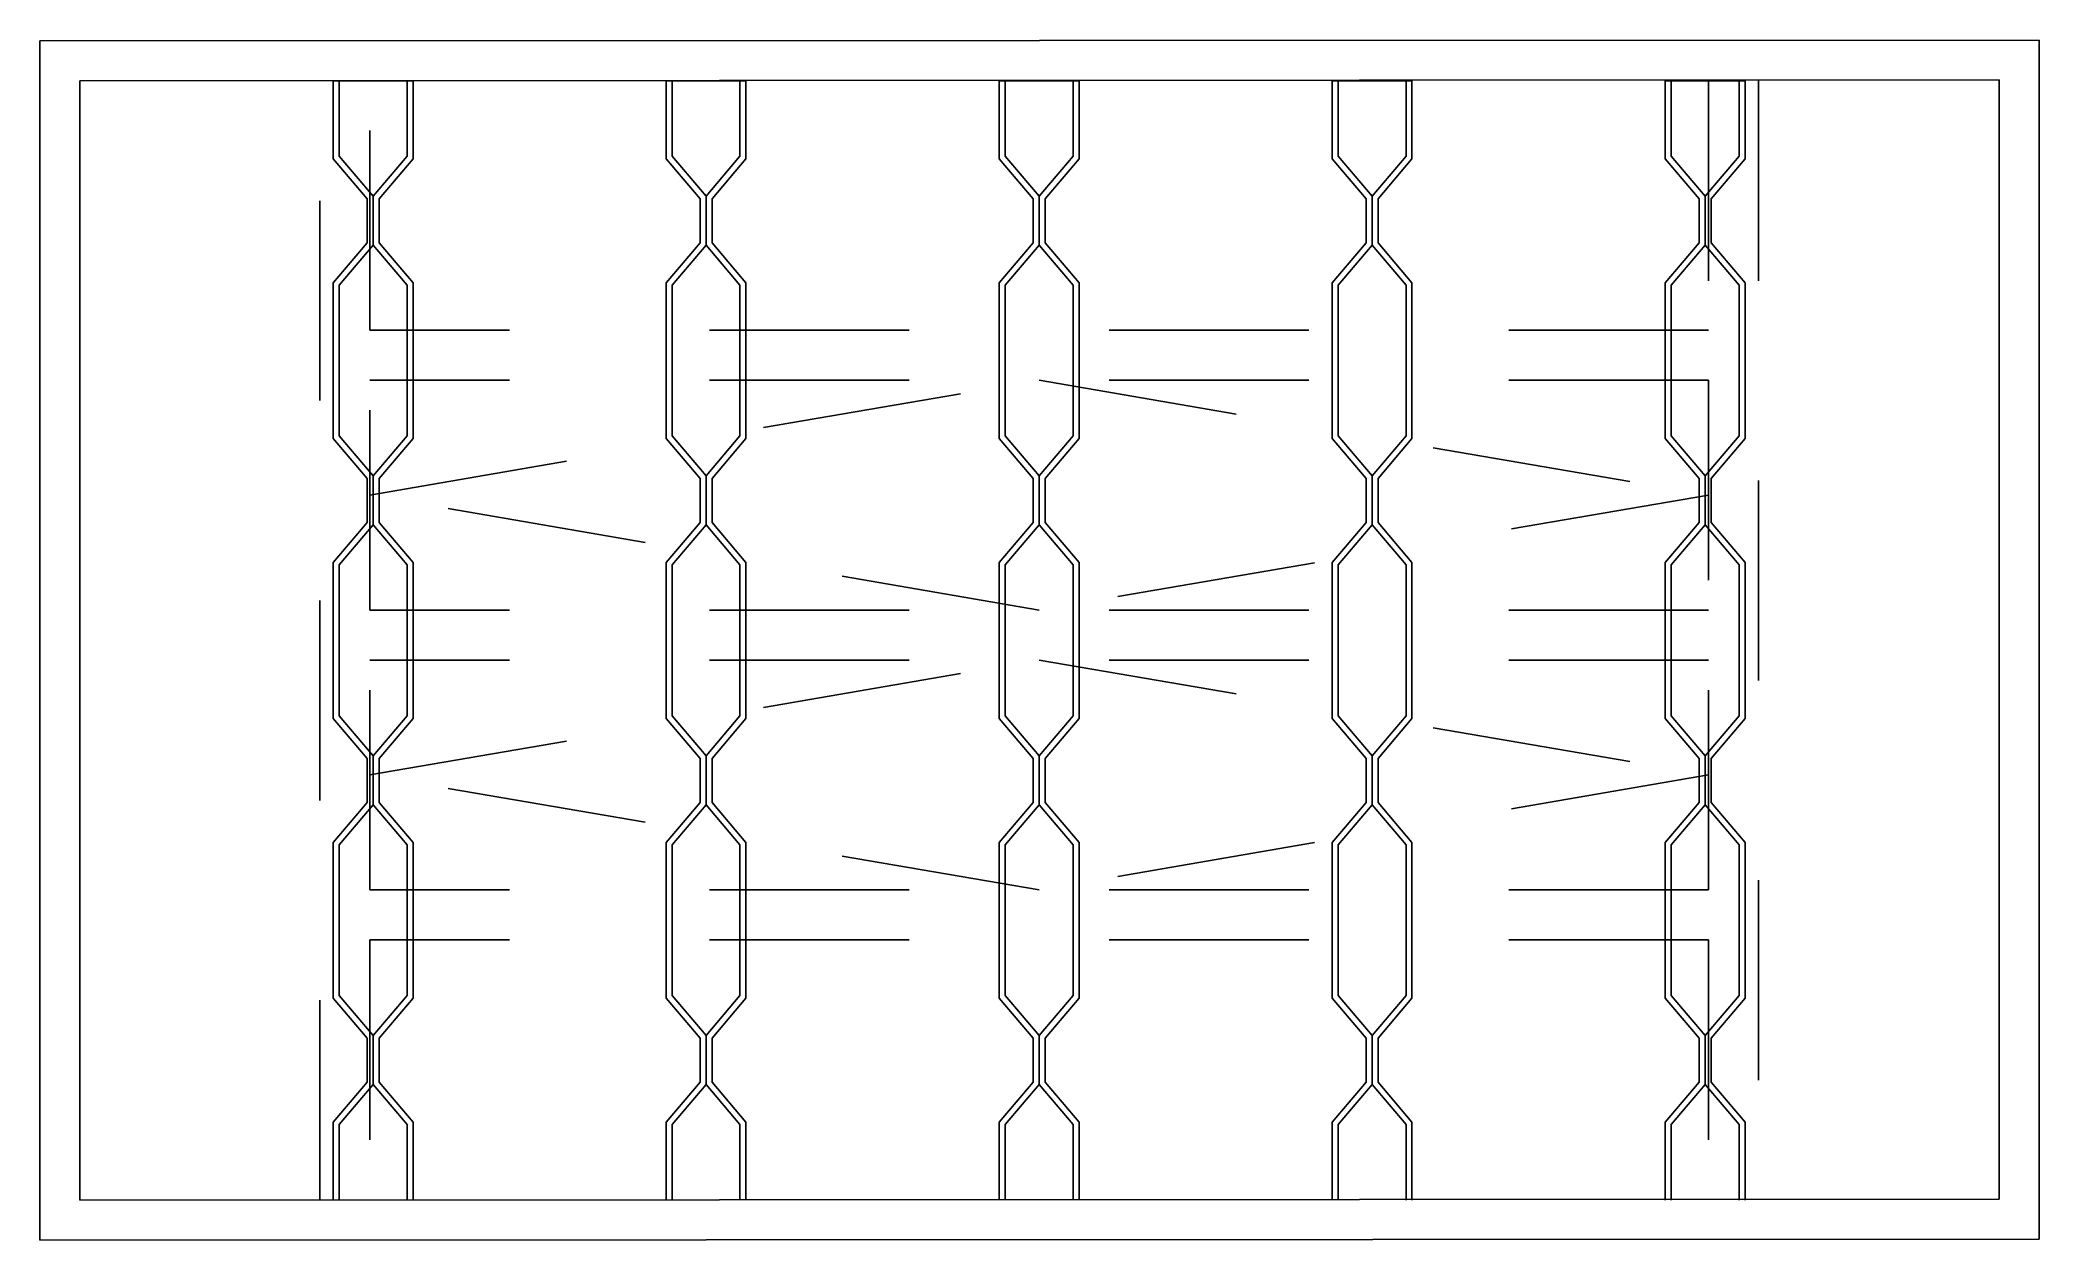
# Model space of a CAD drawing. Header units: millimetres. Extents: x 340.64 to 341.64, y 1313.68 to 1314.28.
import ezdxf

# ---------------------------------------------------------------- set-up
doc = ezdxf.new("R2010")
doc.units = ezdxf.units.MM
doc.header["$LTSCALE"] = 0.5
doc.linetypes.add('HIDDEN2', pattern=[0.1875, 0.125, -0.0625])
doc.layers.add('Gravia_Janelas', color=1, linetype='Continuous')
doc.layers.add('Gravia_Janelas_hidden2', color=1, linetype='HIDDEN2')

msp = doc.modelspace()

# ---------------------------------------------------------------- linework, layer by layer
at = {"layer": 'Gravia_Janelas', "color": 2}
for p, q in [((340.638, 1314.2752), (341.6384, 1314.2756)), ((340.638, 1313.6752), (340.638, 1314.2752)), ((341.6384, 1314.2756), (341.6384, 1313.6756)), ((341.6384, 1313.6756), (340.638, 1313.6752))]:
    msp.add_line(p, q, dxfattribs=at)
at = {"layer": 'Gravia_Janelas'}
for p, q in [((340.658, 1314.2552), (341.6184, 1314.2556)), ((340.658, 1313.6952), (340.658, 1314.2552)), ((340.7847, 1314.2552), (340.8247, 1314.2552)), ((340.7847, 1314.2552), (340.7847, 1314.2162)), ((340.7877, 1314.2552), (340.7877, 1314.2175)), ((340.8217, 1314.2552), (340.8217, 1314.2175)), ((340.8247, 1314.2552), (340.8247, 1314.2162)), ((340.9513, 1314.2552), (340.9913, 1314.2552)), ((340.9513, 1314.2552), (340.9513, 1314.2162)), ((340.9543, 1314.2552), (340.9543, 1314.2175)), ((340.9883, 1314.2552), (340.9883, 1314.2175)), ((340.9913, 1314.2552), (340.9913, 1314.2162)), ((341.118, 1314.2552), (341.158, 1314.2552)), ((341.118, 1314.2552), (341.118, 1314.2162)), ((341.121, 1314.2552), (341.121, 1314.2175)), ((341.155, 1314.2552), (341.155, 1314.2175)), ((341.158, 1314.2552), (341.158, 1314.2162)), ((341.2846, 1314.2552), (341.3246, 1314.2552)), ((341.2846, 1314.2552), (341.2846, 1314.2162)), ((341.2876, 1314.2552), (341.2876, 1314.2175)), ((341.3216, 1314.2552), (341.3216, 1314.2175)), ((341.3246, 1314.2552), (341.3246, 1314.2162)), ((341.4513, 1314.2552), (341.4913, 1314.2552)), ((341.4513, 1314.2552), (341.4513, 1314.2162)), ((341.4543, 1314.2552), (341.4543, 1314.2175)), ((341.4883, 1314.2552), (341.4883, 1314.2175)), ((341.4913, 1314.2552), (341.4913, 1314.2162)), ((341.6184, 1314.2556), (341.6184, 1313.6956)), ((340.7847, 1314.2162), (340.8017, 1314.1962)), ((340.7877, 1314.2175), (340.8047, 1314.1975)), ((340.8217, 1314.2175), (340.8047, 1314.1975)), ((340.8247, 1314.2162), (340.8077, 1314.1962)), ((340.9513, 1314.2162), (340.9683, 1314.1962)), ((340.9543, 1314.2175), (340.9713, 1314.1975)), ((340.9883, 1314.2175), (340.9713, 1314.1975)), ((340.9913, 1314.2162), (340.9743, 1314.1962)), ((341.118, 1314.2162), (341.135, 1314.1962)), ((341.121, 1314.2175), (341.138, 1314.1975)), ((341.155, 1314.2175), (341.138, 1314.1975)), ((341.158, 1314.2162), (341.141, 1314.1962)), ((341.2846, 1314.2162), (341.3016, 1314.1962)), ((341.2876, 1314.2175), (341.3046, 1314.1975)), ((341.3216, 1314.2175), (341.3046, 1314.1975)), ((341.3246, 1314.2162), (341.3076, 1314.1962)), ((341.4513, 1314.2162), (341.4683, 1314.1962)), ((341.4543, 1314.2175), (341.4713, 1314.1975)), ((341.4883, 1314.2175), (341.4713, 1314.1975)), ((341.4913, 1314.2162), (341.4743, 1314.1962)), ((340.8017, 1314.1962), (340.8017, 1314.1852)), ((340.8047, 1314.1975), (340.8047, 1314.1852)), ((340.8047, 1314.1975), (340.8047, 1314.1852)), ((340.8077, 1314.1962), (340.8077, 1314.1852)), ((340.9683, 1314.1962), (340.9683, 1314.1852)), ((340.9713, 1314.1975), (340.9713, 1314.1852)), ((340.9713, 1314.1975), (340.9713, 1314.1852)), ((340.9743, 1314.1962), (340.9743, 1314.1852)), ((341.135, 1314.1962), (341.135, 1314.1852)), ((341.138, 1314.1975), (341.138, 1314.1852)), ((341.138, 1314.1975), (341.138, 1314.1852)), ((341.141, 1314.1962), (341.141, 1314.1852)), ((341.3016, 1314.1962), (341.3016, 1314.1852)), ((341.3046, 1314.1975), (341.3046, 1314.1852)), ((341.3046, 1314.1975), (341.3046, 1314.1852)), ((341.3076, 1314.1962), (341.3076, 1314.1852)), ((341.4683, 1314.1962), (341.4683, 1314.1852)), ((341.4713, 1314.1975), (341.4713, 1314.1852)), ((341.4713, 1314.1975), (341.4713, 1314.1852)), ((341.4743, 1314.1962), (341.4743, 1314.1852)), ((340.8017, 1314.1852), (340.8017, 1314.1742)), ((340.8047, 1314.1852), (340.8047, 1314.173)), ((340.8047, 1314.1852), (340.8047, 1314.173)), ((340.8077, 1314.1852), (340.8077, 1314.1742)), ((340.9683, 1314.1852), (340.9683, 1314.1742)), ((340.9713, 1314.1852), (340.9713, 1314.173)), ((340.9713, 1314.1852), (340.9713, 1314.173)), ((340.9743, 1314.1852), (340.9743, 1314.1742)), ((341.135, 1314.1852), (341.135, 1314.1742)), ((341.138, 1314.1852), (341.138, 1314.173)), ((341.138, 1314.1852), (341.138, 1314.173)), ((341.141, 1314.1852), (341.141, 1314.1742)), ((341.3016, 1314.1852), (341.3016, 1314.1742)), ((341.3046, 1314.1852), (341.3046, 1314.173)), ((341.3046, 1314.1852), (341.3046, 1314.173)), ((341.3076, 1314.1852), (341.3076, 1314.1742)), ((341.4683, 1314.1852), (341.4683, 1314.1742)), ((341.4713, 1314.1852), (341.4713, 1314.173)), ((341.4713, 1314.1852), (341.4713, 1314.173)), ((341.4743, 1314.1852), (341.4743, 1314.1742)), ((340.7847, 1314.1542), (340.8017, 1314.1742)), ((340.7877, 1314.153), (340.8047, 1314.173)), ((340.8217, 1314.153), (340.8047, 1314.173)), ((340.8247, 1314.1542), (340.8077, 1314.1742)), ((340.9513, 1314.1542), (340.9683, 1314.1742)), ((340.9543, 1314.153), (340.9713, 1314.173)), ((340.9883, 1314.153), (340.9713, 1314.173)), ((340.9913, 1314.1542), (340.9743, 1314.1742)), ((341.118, 1314.1542), (341.135, 1314.1742)), ((341.121, 1314.153), (341.138, 1314.173)), ((341.155, 1314.153), (341.138, 1314.173)), ((341.158, 1314.1542), (341.141, 1314.1742)), ((341.2846, 1314.1542), (341.3016, 1314.1742)), ((341.2876, 1314.153), (341.3046, 1314.173)), ((341.3216, 1314.153), (341.3046, 1314.173)), ((341.3246, 1314.1542), (341.3076, 1314.1742)), ((341.4513, 1314.1542), (341.4683, 1314.1742)), ((341.4543, 1314.153), (341.4713, 1314.173)), ((341.4883, 1314.153), (341.4713, 1314.173)), ((341.4913, 1314.1542), (341.4743, 1314.1742)), ((340.7847, 1314.1542), (340.7847, 1314.0762)), ((340.7877, 1314.153), (340.7877, 1314.0775)), ((340.8217, 1314.153), (340.8217, 1314.0775)), ((340.8247, 1314.1542), (340.8247, 1314.0762)), ((340.9513, 1314.1542), (340.9513, 1314.0762)), ((340.9543, 1314.153), (340.9543, 1314.0775)), ((340.9883, 1314.153), (340.9883, 1314.0775)), ((340.9913, 1314.1542), (340.9913, 1314.0762)), ((341.118, 1314.1542), (341.118, 1314.0762)), ((341.121, 1314.153), (341.121, 1314.0775)), ((341.155, 1314.153), (341.155, 1314.0775)), ((341.158, 1314.1542), (341.158, 1314.0762)), ((341.2846, 1314.1542), (341.2846, 1314.0762)), ((341.2876, 1314.153), (341.2876, 1314.0775)), ((341.3216, 1314.153), (341.3216, 1314.0775)), ((341.3246, 1314.1542), (341.3246, 1314.0762)), ((341.4513, 1314.1542), (341.4513, 1314.0762)), ((341.4543, 1314.153), (341.4543, 1314.0775)), ((341.4883, 1314.153), (341.4883, 1314.0775)), ((341.4913, 1314.1542), (341.4913, 1314.0762)), ((340.7847, 1314.0762), (340.8017, 1314.0562)), ((340.7877, 1314.0775), (340.8047, 1314.0575)), ((340.8217, 1314.0775), (340.8047, 1314.0575)), ((340.8247, 1314.0762), (340.8077, 1314.0562)), ((340.9513, 1314.0762), (340.9683, 1314.0562)), ((340.9543, 1314.0775), (340.9713, 1314.0575)), ((340.9883, 1314.0775), (340.9713, 1314.0575)), ((340.9913, 1314.0762), (340.9743, 1314.0562)), ((341.118, 1314.0762), (341.135, 1314.0562)), ((341.121, 1314.0775), (341.138, 1314.0575)), ((341.155, 1314.0775), (341.138, 1314.0575)), ((341.158, 1314.0762), (341.141, 1314.0562)), ((341.2846, 1314.0762), (341.3016, 1314.0562)), ((341.2876, 1314.0775), (341.3046, 1314.0575)), ((341.3216, 1314.0775), (341.3046, 1314.0575)), ((341.3246, 1314.0762), (341.3076, 1314.0562)), ((341.4513, 1314.0762), (341.4683, 1314.0562)), ((341.4543, 1314.0775), (341.4713, 1314.0575)), ((341.4883, 1314.0775), (341.4713, 1314.0575)), ((341.4913, 1314.0762), (341.4743, 1314.0562)), ((340.8017, 1314.0562), (340.8017, 1314.0452)), ((340.8047, 1314.0575), (340.8047, 1314.0452)), ((340.8047, 1314.0575), (340.8047, 1314.0452)), ((340.8077, 1314.0562), (340.8077, 1314.0452)), ((340.9683, 1314.0562), (340.9683, 1314.0452)), ((340.9713, 1314.0575), (340.9713, 1314.0452)), ((340.9713, 1314.0575), (340.9713, 1314.0452)), ((340.9743, 1314.0562), (340.9743, 1314.0452)), ((341.135, 1314.0562), (341.135, 1314.0452)), ((341.138, 1314.0575), (341.138, 1314.0452)), ((341.138, 1314.0575), (341.138, 1314.0452)), ((341.141, 1314.0562), (341.141, 1314.0452)), ((341.3016, 1314.0562), (341.3016, 1314.0452)), ((341.3046, 1314.0575), (341.3046, 1314.0452)), ((341.3046, 1314.0575), (341.3046, 1314.0452)), ((341.3076, 1314.0562), (341.3076, 1314.0452)), ((341.4683, 1314.0562), (341.4683, 1314.0452)), ((341.4713, 1314.0575), (341.4713, 1314.0452)), ((341.4713, 1314.0575), (341.4713, 1314.0452)), ((341.4743, 1314.0562), (341.4743, 1314.0452)), ((340.8017, 1314.0452), (340.8017, 1314.0342)), ((340.8047, 1314.0452), (340.8047, 1314.033)), ((340.8047, 1314.0452), (340.8047, 1314.033)), ((340.8077, 1314.0452), (340.8077, 1314.0342)), ((340.9683, 1314.0452), (340.9683, 1314.0342)), ((340.9713, 1314.0452), (340.9713, 1314.033)), ((340.9713, 1314.0452), (340.9713, 1314.033)), ((340.9743, 1314.0452), (340.9743, 1314.0342)), ((341.135, 1314.0452), (341.135, 1314.0342)), ((341.138, 1314.0452), (341.138, 1314.033)), ((341.138, 1314.0452), (341.138, 1314.033)), ((341.141, 1314.0452), (341.141, 1314.0342)), ((341.3016, 1314.0452), (341.3016, 1314.0342)), ((341.3046, 1314.0452), (341.3046, 1314.033)), ((341.3046, 1314.0452), (341.3046, 1314.033)), ((341.3076, 1314.0452), (341.3076, 1314.0342)), ((341.4683, 1314.0452), (341.4683, 1314.0342)), ((341.4713, 1314.0452), (341.4713, 1314.033)), ((341.4713, 1314.0452), (341.4713, 1314.033)), ((341.4743, 1314.0452), (341.4743, 1314.0342)), ((340.7847, 1314.0142), (340.8017, 1314.0342)), ((340.7877, 1314.013), (340.8047, 1314.033)), ((340.8217, 1314.013), (340.8047, 1314.033)), ((340.8247, 1314.0142), (340.8077, 1314.0342)), ((340.9513, 1314.0142), (340.9683, 1314.0342)), ((340.9543, 1314.013), (340.9713, 1314.033)), ((340.9883, 1314.013), (340.9713, 1314.033)), ((340.9913, 1314.0142), (340.9743, 1314.0342)), ((341.118, 1314.0142), (341.135, 1314.0342)), ((341.121, 1314.013), (341.138, 1314.033)), ((341.155, 1314.013), (341.138, 1314.033)), ((341.158, 1314.0142), (341.141, 1314.0342)), ((341.2846, 1314.0142), (341.3016, 1314.0342)), ((341.2876, 1314.013), (341.3046, 1314.033)), ((341.3216, 1314.013), (341.3046, 1314.033)), ((341.3246, 1314.0142), (341.3076, 1314.0342)), ((341.4513, 1314.0142), (341.4683, 1314.0342)), ((341.4543, 1314.013), (341.4713, 1314.033)), ((341.4883, 1314.013), (341.4713, 1314.033)), ((341.4913, 1314.0142), (341.4743, 1314.0342)), ((340.7847, 1314.0142), (340.7847, 1313.9952)), ((340.7877, 1314.013), (340.7877, 1313.9952)), ((340.8217, 1314.013), (340.8217, 1313.9952)), ((340.8247, 1314.0142), (340.8247, 1313.9952)), ((340.9513, 1314.0142), (340.9513, 1313.9952)), ((340.9543, 1314.013), (340.9543, 1313.9952)), ((340.9883, 1314.013), (340.9883, 1313.9952)), ((340.9913, 1314.0142), (340.9913, 1313.9952)), ((341.118, 1314.0142), (341.118, 1313.9952)), ((341.121, 1314.013), (341.121, 1313.9952)), ((341.155, 1314.013), (341.155, 1313.9952)), ((341.158, 1314.0142), (341.158, 1313.9952)), ((341.2846, 1314.0142), (341.2846, 1313.9952)), ((341.2876, 1314.013), (341.2876, 1313.9952)), ((341.3216, 1314.013), (341.3216, 1313.9952)), ((341.3246, 1314.0142), (341.3246, 1313.9952)), ((341.4513, 1314.0142), (341.4513, 1313.9952)), ((341.4543, 1314.013), (341.4543, 1313.9952)), ((341.4883, 1314.013), (341.4883, 1313.9952)), ((341.4913, 1314.0142), (341.4913, 1313.9952)), ((340.7847, 1313.9952), (340.7847, 1313.9552)), ((340.7877, 1313.9952), (340.7877, 1313.9552)), ((340.8217, 1313.9952), (340.8217, 1313.9552)), ((340.8247, 1313.9952), (340.8247, 1313.9552)), ((340.9513, 1313.9952), (340.9513, 1313.9552)), ((340.9543, 1313.9952), (340.9543, 1313.9552)), ((340.9883, 1313.9952), (340.9883, 1313.9552)), ((340.9913, 1313.9952), (340.9913, 1313.9552)), ((341.118, 1313.9952), (341.118, 1313.9552)), ((341.121, 1313.9952), (341.121, 1313.9552)), ((341.155, 1313.9952), (341.155, 1313.9552)), ((341.158, 1313.9952), (341.158, 1313.9552)), ((341.2846, 1313.9952), (341.2846, 1313.9552)), ((341.2876, 1313.9952), (341.2876, 1313.9552)), ((341.3216, 1313.9952), (341.3216, 1313.9552)), ((341.3246, 1313.9952), (341.3246, 1313.9552)), ((341.4513, 1313.9952), (341.4513, 1313.9552)), ((341.4543, 1313.9952), (341.4543, 1313.9552)), ((341.4883, 1313.9952), (341.4883, 1313.9552)), ((341.4913, 1313.9952), (341.4913, 1313.9552)), ((340.7847, 1313.9552), (340.7847, 1313.9362)), ((340.7877, 1313.9552), (340.7877, 1313.9375)), ((340.8217, 1313.9552), (340.8217, 1313.9375)), ((340.8247, 1313.9552), (340.8247, 1313.9362)), ((340.9513, 1313.9552), (340.9513, 1313.9362)), ((340.9543, 1313.9552), (340.9543, 1313.9375)), ((340.9883, 1313.9552), (340.9883, 1313.9375)), ((340.9913, 1313.9552), (340.9913, 1313.9362)), ((341.118, 1313.9552), (341.118, 1313.9362)), ((341.121, 1313.9552), (341.121, 1313.9375)), ((341.155, 1313.9552), (341.155, 1313.9375)), ((341.158, 1313.9552), (341.158, 1313.9362)), ((341.2846, 1313.9552), (341.2846, 1313.9362)), ((341.2876, 1313.9552), (341.2876, 1313.9375)), ((341.3216, 1313.9552), (341.3216, 1313.9375)), ((341.3246, 1313.9552), (341.3246, 1313.9362)), ((341.4513, 1313.9552), (341.4513, 1313.9362)), ((341.4543, 1313.9552), (341.4543, 1313.9375)), ((341.4883, 1313.9552), (341.4883, 1313.9375)), ((341.4913, 1313.9552), (341.4913, 1313.9362)), ((340.7847, 1313.9362), (340.8017, 1313.9162)), ((340.7877, 1313.9375), (340.8047, 1313.9175)), ((340.8217, 1313.9375), (340.8047, 1313.9175)), ((340.8247, 1313.9362), (340.8077, 1313.9162)), ((340.9513, 1313.9362), (340.9683, 1313.9162)), ((340.9543, 1313.9375), (340.9713, 1313.9175)), ((340.9883, 1313.9375), (340.9713, 1313.9175)), ((340.9913, 1313.9362), (340.9743, 1313.9162)), ((341.118, 1313.9362), (341.135, 1313.9162)), ((341.121, 1313.9375), (341.138, 1313.9175)), ((341.155, 1313.9375), (341.138, 1313.9175)), ((341.158, 1313.9362), (341.141, 1313.9162)), ((341.2846, 1313.9362), (341.3016, 1313.9162)), ((341.2876, 1313.9375), (341.3046, 1313.9175)), ((341.3216, 1313.9375), (341.3046, 1313.9175)), ((341.3246, 1313.9362), (341.3076, 1313.9162)), ((341.4513, 1313.9362), (341.4683, 1313.9162)), ((341.4543, 1313.9375), (341.4713, 1313.9175)), ((341.4883, 1313.9375), (341.4713, 1313.9175)), ((341.4913, 1313.9362), (341.4743, 1313.9162)), ((340.8017, 1313.9162), (340.8017, 1313.9052)), ((340.8047, 1313.9175), (340.8047, 1313.9052)), ((340.8047, 1313.9175), (340.8047, 1313.9052)), ((340.8077, 1313.9162), (340.8077, 1313.9052)), ((340.9683, 1313.9162), (340.9683, 1313.9052)), ((340.9713, 1313.9175), (340.9713, 1313.9052)), ((340.9713, 1313.9175), (340.9713, 1313.9052)), ((340.9743, 1313.9162), (340.9743, 1313.9052)), ((341.135, 1313.9162), (341.135, 1313.9052)), ((341.138, 1313.9175), (341.138, 1313.9052)), ((341.138, 1313.9175), (341.138, 1313.9052)), ((341.141, 1313.9162), (341.141, 1313.9052)), ((341.3016, 1313.9162), (341.3016, 1313.9052)), ((341.3046, 1313.9175), (341.3046, 1313.9052)), ((341.3046, 1313.9175), (341.3046, 1313.9052)), ((341.3076, 1313.9162), (341.3076, 1313.9052)), ((341.4683, 1313.9162), (341.4683, 1313.9052)), ((341.4713, 1313.9175), (341.4713, 1313.9052)), ((341.4713, 1313.9175), (341.4713, 1313.9052)), ((341.4743, 1313.9162), (341.4743, 1313.9052)), ((340.8017, 1313.9052), (340.8017, 1313.8942)), ((340.8047, 1313.9052), (340.8047, 1313.893)), ((340.8047, 1313.9052), (340.8047, 1313.893)), ((340.8077, 1313.9052), (340.8077, 1313.8942)), ((340.9683, 1313.9052), (340.9683, 1313.8942)), ((340.9713, 1313.9052), (340.9713, 1313.893)), ((340.9713, 1313.9052), (340.9713, 1313.893)), ((340.9743, 1313.9052), (340.9743, 1313.8942)), ((341.135, 1313.9052), (341.135, 1313.8942)), ((341.138, 1313.9052), (341.138, 1313.893)), ((341.138, 1313.9052), (341.138, 1313.893)), ((341.141, 1313.9052), (341.141, 1313.8942)), ((341.3016, 1313.9052), (341.3016, 1313.8942)), ((341.3046, 1313.9052), (341.3046, 1313.893)), ((341.3046, 1313.9052), (341.3046, 1313.893)), ((341.3076, 1313.9052), (341.3076, 1313.8942)), ((341.4683, 1313.9052), (341.4683, 1313.8942)), ((341.4713, 1313.9052), (341.4713, 1313.893)), ((341.4713, 1313.9052), (341.4713, 1313.893)), ((341.4743, 1313.9052), (341.4743, 1313.8942)), ((340.7847, 1313.8742), (340.8017, 1313.8942)), ((340.7877, 1313.873), (340.8047, 1313.893)), ((340.8217, 1313.873), (340.8047, 1313.893)), ((340.8247, 1313.8742), (340.8077, 1313.8942)), ((340.9513, 1313.8742), (340.9683, 1313.8942)), ((340.9543, 1313.873), (340.9713, 1313.893)), ((340.9883, 1313.873), (340.9713, 1313.893)), ((340.9913, 1313.8742), (340.9743, 1313.8942)), ((341.118, 1313.8742), (341.135, 1313.8942)), ((341.121, 1313.873), (341.138, 1313.893)), ((341.155, 1313.873), (341.138, 1313.893)), ((341.158, 1313.8742), (341.141, 1313.8942)), ((341.2846, 1313.8742), (341.3016, 1313.8942)), ((341.2876, 1313.873), (341.3046, 1313.893)), ((341.3216, 1313.873), (341.3046, 1313.893)), ((341.3246, 1313.8742), (341.3076, 1313.8942)), ((341.4513, 1313.8742), (341.4683, 1313.8942)), ((341.4543, 1313.873), (341.4713, 1313.893)), ((341.4883, 1313.873), (341.4713, 1313.893)), ((341.4913, 1313.8742), (341.4743, 1313.8942)), ((340.7847, 1313.8742), (340.7847, 1313.7962)), ((340.7877, 1313.873), (340.7877, 1313.7975)), ((340.8217, 1313.873), (340.8217, 1313.7975)), ((340.8247, 1313.8742), (340.8247, 1313.7962)), ((340.9513, 1313.8742), (340.9513, 1313.7962)), ((340.9543, 1313.873), (340.9543, 1313.7975)), ((340.9883, 1313.873), (340.9883, 1313.7975)), ((340.9913, 1313.8742), (340.9913, 1313.7962)), ((341.118, 1313.8742), (341.118, 1313.7962)), ((341.121, 1313.873), (341.121, 1313.7975)), ((341.155, 1313.873), (341.155, 1313.7975)), ((341.158, 1313.8742), (341.158, 1313.7962)), ((341.2846, 1313.8742), (341.2846, 1313.7962)), ((341.2876, 1313.873), (341.2876, 1313.7975)), ((341.3216, 1313.873), (341.3216, 1313.7975)), ((341.3246, 1313.8742), (341.3246, 1313.7962)), ((341.4513, 1313.8742), (341.4513, 1313.7962)), ((341.4543, 1313.873), (341.4543, 1313.7975)), ((341.4883, 1313.873), (341.4883, 1313.7975)), ((341.4913, 1313.8742), (341.4913, 1313.7962)), ((340.7847, 1313.7962), (340.8017, 1313.7762)), ((340.7877, 1313.7975), (340.8047, 1313.7775)), ((340.8217, 1313.7975), (340.8047, 1313.7775)), ((340.8247, 1313.7962), (340.8077, 1313.7762)), ((340.9513, 1313.7962), (340.9683, 1313.7762)), ((340.9543, 1313.7975), (340.9713, 1313.7775)), ((340.9883, 1313.7975), (340.9713, 1313.7775)), ((340.9913, 1313.7962), (340.9743, 1313.7762)), ((341.118, 1313.7962), (341.135, 1313.7762)), ((341.121, 1313.7975), (341.138, 1313.7775)), ((341.155, 1313.7975), (341.138, 1313.7775)), ((341.158, 1313.7962), (341.141, 1313.7762)), ((341.2846, 1313.7962), (341.3016, 1313.7762)), ((341.2876, 1313.7975), (341.3046, 1313.7775)), ((341.3216, 1313.7975), (341.3046, 1313.7775)), ((341.3246, 1313.7962), (341.3076, 1313.7762)), ((341.4513, 1313.7962), (341.4683, 1313.7762)), ((341.4543, 1313.7975), (341.4713, 1313.7775)), ((341.4883, 1313.7975), (341.4713, 1313.7775)), ((341.4913, 1313.7962), (341.4743, 1313.7762)), ((340.8017, 1313.7762), (340.8017, 1313.7652)), ((340.8047, 1313.7775), (340.8047, 1313.7652)), ((340.8047, 1313.7775), (340.8047, 1313.7652)), ((340.8077, 1313.7762), (340.8077, 1313.7652)), ((340.9683, 1313.7762), (340.9683, 1313.7652)), ((340.9713, 1313.7775), (340.9713, 1313.7652)), ((340.9713, 1313.7775), (340.9713, 1313.7652)), ((340.9743, 1313.7762), (340.9743, 1313.7652)), ((341.135, 1313.7762), (341.135, 1313.7652)), ((341.138, 1313.7775), (341.138, 1313.7652)), ((341.138, 1313.7775), (341.138, 1313.7652)), ((341.141, 1313.7762), (341.141, 1313.7652)), ((341.3016, 1313.7762), (341.3016, 1313.7652)), ((341.3046, 1313.7775), (341.3046, 1313.7652)), ((341.3046, 1313.7775), (341.3046, 1313.7652)), ((341.3076, 1313.7762), (341.3076, 1313.7652)), ((341.4683, 1313.7762), (341.4683, 1313.7652)), ((341.4713, 1313.7775), (341.4713, 1313.7652)), ((341.4713, 1313.7775), (341.4713, 1313.7652)), ((341.4743, 1313.7762), (341.4743, 1313.7652)), ((340.8017, 1313.7652), (340.8017, 1313.7542)), ((340.8047, 1313.7652), (340.8047, 1313.753)), ((340.8047, 1313.7652), (340.8047, 1313.753)), ((340.8077, 1313.7652), (340.8077, 1313.7542)), ((340.9683, 1313.7652), (340.9683, 1313.7542)), ((340.9713, 1313.7652), (340.9713, 1313.753)), ((340.9713, 1313.7652), (340.9713, 1313.753)), ((340.9743, 1313.7652), (340.9743, 1313.7542)), ((341.135, 1313.7652), (341.135, 1313.7542)), ((341.138, 1313.7652), (341.138, 1313.753)), ((341.138, 1313.7652), (341.138, 1313.753)), ((341.141, 1313.7652), (341.141, 1313.7542)), ((341.3016, 1313.7652), (341.3016, 1313.7542)), ((341.3046, 1313.7652), (341.3046, 1313.753)), ((341.3046, 1313.7652), (341.3046, 1313.753)), ((341.3076, 1313.7652), (341.3076, 1313.7542)), ((341.4683, 1313.7652), (341.4683, 1313.7542)), ((341.4713, 1313.7652), (341.4713, 1313.753)), ((341.4713, 1313.7652), (341.4713, 1313.753)), ((341.4743, 1313.7652), (341.4743, 1313.7542)), ((340.7847, 1313.7342), (340.8017, 1313.7542)), ((340.7877, 1313.733), (340.8047, 1313.753)), ((340.8217, 1313.733), (340.8047, 1313.753)), ((340.8247, 1313.7342), (340.8077, 1313.7542)), ((340.9513, 1313.7342), (340.9683, 1313.7542)), ((340.9543, 1313.733), (340.9713, 1313.753)), ((340.9883, 1313.733), (340.9713, 1313.753)), ((340.9913, 1313.7342), (340.9743, 1313.7542)), ((341.118, 1313.7342), (341.135, 1313.7542)), ((341.121, 1313.733), (341.138, 1313.753)), ((341.155, 1313.733), (341.138, 1313.753)), ((341.158, 1313.7342), (341.141, 1313.7542)), ((341.2846, 1313.7342), (341.3016, 1313.7542)), ((341.2876, 1313.733), (341.3046, 1313.753)), ((341.3216, 1313.733), (341.3046, 1313.753)), ((341.3246, 1313.7342), (341.3076, 1313.7542)), ((341.4513, 1313.7342), (341.4683, 1313.7542)), ((341.4543, 1313.733), (341.4713, 1313.753)), ((341.4883, 1313.733), (341.4713, 1313.753)), ((341.4913, 1313.7342), (341.4743, 1313.7542)), ((340.7847, 1313.7342), (340.7847, 1313.6952)), ((340.7877, 1313.733), (340.7877, 1313.6952)), ((340.8217, 1313.733), (340.8217, 1313.6952)), ((340.8247, 1313.7342), (340.8247, 1313.6952)), ((340.9513, 1313.7342), (340.9513, 1313.6952)), ((340.9543, 1313.733), (340.9543, 1313.6952)), ((340.9883, 1313.733), (340.9883, 1313.6952)), ((340.9913, 1313.7342), (340.9913, 1313.6952)), ((341.118, 1313.7342), (341.118, 1313.6952)), ((341.121, 1313.733), (341.121, 1313.6952)), ((341.155, 1313.733), (341.155, 1313.6952)), ((341.158, 1313.7342), (341.158, 1313.6952)), ((341.2846, 1313.7342), (341.2846, 1313.6952)), ((341.2876, 1313.733), (341.2876, 1313.6952)), ((341.3216, 1313.733), (341.3216, 1313.6952)), ((341.3246, 1313.7342), (341.3246, 1313.6952)), ((341.4513, 1313.7342), (341.4513, 1313.6952)), ((341.4543, 1313.733), (341.4543, 1313.6952)), ((341.4883, 1313.733), (341.4883, 1313.6952)), ((341.4913, 1313.7342), (341.4913, 1313.6952)), ((341.6184, 1313.6956), (340.658, 1313.6952))]:
    msp.add_line(p, q, dxfattribs=at)
at = {"layer": 'Gravia_Janelas', "linetype": 'HIDDEN2', "ltscale": 0.5}
for p, q in [((340.778, 1313.6952), (340.778, 1314.2552)), ((340.803, 1314.1304), (340.803, 1314.2552)), ((341.473, 1314.2552), (341.473, 1314.1304)), ((341.498, 1314.2552), (341.498, 1313.6952)), ((341.473, 1314.1304), (340.803, 1314.1304)), ((341.473, 1314.1304), (340.803, 1314.1304)), ((340.803, 1313.9904), (340.803, 1314.1054)), ((341.473, 1314.1054), (340.803, 1314.1054)), ((341.473, 1314.1054), (340.803, 1314.1054)), ((341.473, 1314.1054), (341.473, 1313.9904)), ((341.473, 1313.9904), (340.803, 1313.9904)), ((341.473, 1313.9904), (340.803, 1313.9904)), ((341.473, 1313.9904), (340.803, 1313.9904)), ((341.473, 1313.9904), (340.803, 1313.9904)), ((341.473, 1313.9904), (340.803, 1313.9904)), ((341.473, 1313.9654), (340.803, 1313.9654)), ((341.473, 1313.9654), (340.803, 1313.9654)), ((340.803, 1313.8504), (340.803, 1313.9654)), ((340.803, 1313.8504), (340.803, 1313.9654)), ((341.473, 1313.8504), (341.473, 1313.9654)), ((341.473, 1313.8504), (340.803, 1313.8504)), ((341.473, 1313.8504), (340.803, 1313.8504)), ((341.473, 1313.8254), (340.803, 1313.8254)), ((340.803, 1313.8254), (340.803, 1313.6952)), ((341.473, 1313.8254), (341.473, 1313.6952))]:
    msp.add_line(p, q, dxfattribs=at)
at = {"layer": 'Gravia_Janelas_hidden2'}
for p, q in [((340.803, 1314.0479), (341.138, 1314.1054)), ((341.138, 1314.1054), (341.473, 1314.0479)), ((341.138, 1313.9904), (340.803, 1314.0479)), ((341.473, 1314.0479), (341.138, 1313.9904)), ((340.803, 1313.9079), (341.138, 1313.9654)), ((341.138, 1313.9654), (341.473, 1313.9079)), ((341.138, 1313.8504), (340.803, 1313.9079)), ((341.473, 1313.9079), (341.138, 1313.8504))]:
    msp.add_line(p, q, dxfattribs=at)

doc.saveas('drawing.dxf')
